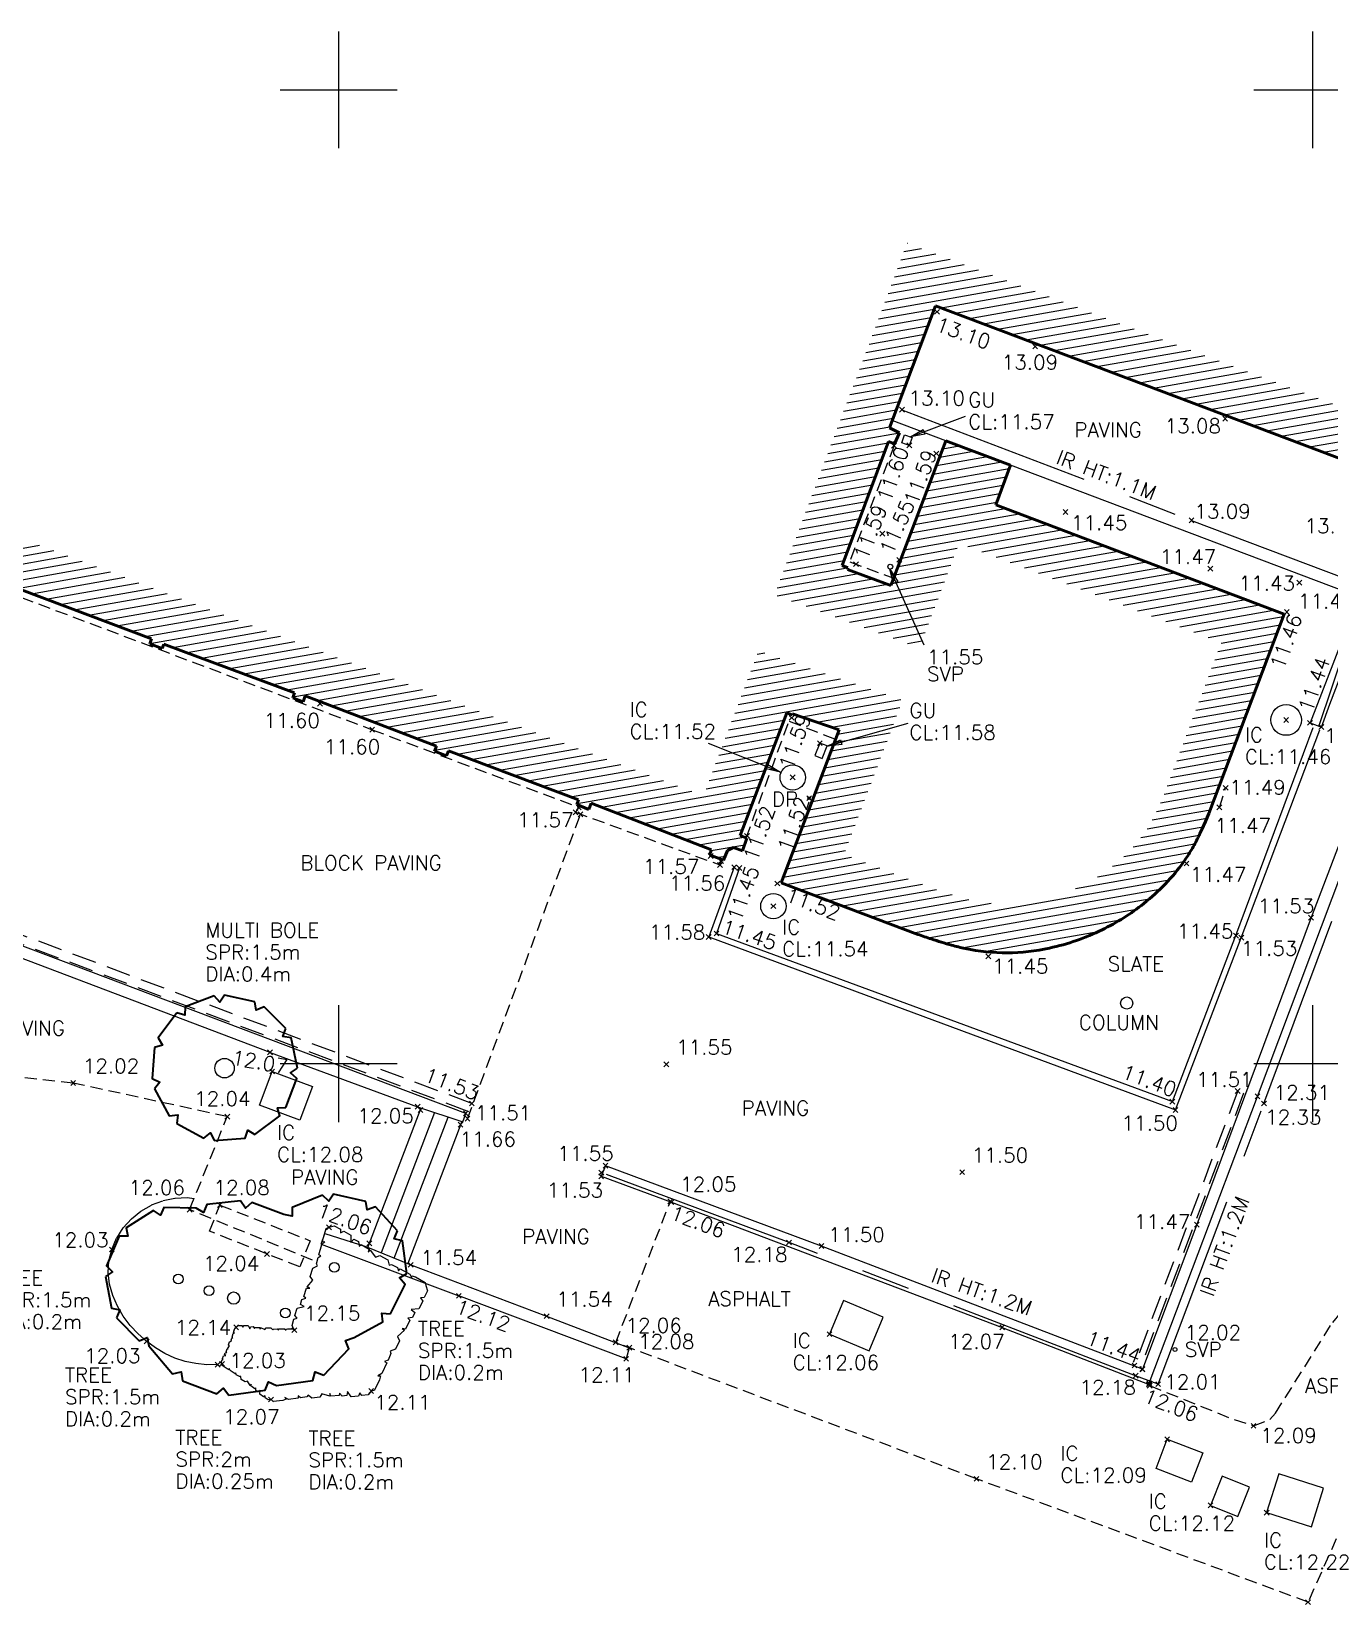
# Model space of a CAD drawing. Extents: x 521064 to 521635, y 174590 to 175241.
# Drawn here: x 521373.69 to 521400.35, y 174768.89 to 174801.2 of the extents above; entities that cross this region are included whole.
import ezdxf

# ---------------------------------------------------------------- set-up
doc = ezdxf.new("R2010")
doc.units = 0
doc.header["$PDMODE"] = 3
doc.header["$PDSIZE"] = 0.05
for name, pattern in [('Centre', [7, 4, -1, 1, -1]), ('DASHED', [0.75, 0.5, -0.25]), ('HIDDEN', [0.375, 0.25, -0.125])]:
    doc.linetypes.add(name, pattern=pattern)
doc.layers.get('0').update_dxf_attribs({"linetype": 'CONTINUOUS', "lineweight": 18})
for name, color, linetype, lineweight in [('I031G_SURVEY-GRID', 7, 'CONTINUOUS', 18), ('I904G_HATCHING', 62, 'CONTINUOUS', 18), ('I910T_TXT-GEN-S', 7, 'CONTINUOUS', 13), ('I917G_BUILDING', 3, 'CONTINUOUS', 50), ('I923G_SURVEY-POINT', 7, 'CONTINUOUS', 18), ('I923T_SURVEY-LEVEL', 7, 'CONTINUOUS', 13), ('I941G_TREE', 72, 'CONTINUOUS', 18), ('I941G_TREE-VEG', 6, 'CONTINUOUS', 35), ('I941T_TREE-TXT', 82, 'CONTINUOUS', 13), ('I952G_KERB', 5, 'CONTINUOUS', 25), ('I960G_COVER', 1, 'CONTINUOUS', 18), ('I960T_COVER-TXT', 1, 'CONTINUOUS', 13), ('I963G_SW', 200, 'DASHED', 18), ('I976G_ST-FURN', 220, 'CONTINUOUS', 18), ('I976T_ST-FURN-TXT', 220, 'CONTINUOUS', 13), ('I995G_VEGETATION', 102, 'CONTINUOUS', 18)]:
    doc.layers.add(name, color=color, linetype=linetype, lineweight=lineweight)
for name, color, linetype in [('I240G_STAIR', 10, 'CONTINUOUS'), ('I280G_BLDG-FRAME', 7, 'HIDDEN'), ('I940G_SURFACE', 200, 'HIDDEN'), ('I971G_FENCE', 5, 'Centre'), ('I972G_WALL', 10, 'CONTINUOUS')]:
    doc.layers.add(name, color=color, linetype=linetype)
doc.styles.add('MONOTXT', font='simplex.shx')
doc.styles.get("Standard").update_dxf_attribs({"font": 'simplex.shx'})
doc.dimstyles.get("Standard").update_dxf_attribs({"dimtxt": 0.18, "dimasz": 0.18, "dimexe": 0.18, "dimexo": 0.0625, "dimgap": 0.09, "dimtad": 0, "dimtih": 1, "dimtoh": 1, "dimdec": 4, "dimzin": 0, "dimdsep": 46, "dimtxsty": 'Standard', "dimcen": 0.09, "dimadec": 0, "dimazin": 0, "dimtfac": 1, "dimtdec": 4, "dimtofl": 0, "dimtmove": 0, "dimatfit": 3, "dimfxl": 1, "dimtolj": 1, "dimtzin": 0, "dimarcsym": 0})

# ---------------------------------------------------------------- blocks, each defined once
blk = doc.blocks.new('HER Vegitation')
at = {"color": 0, "linetype": 'ByBlock'}
blk.add_polyline3d([(0, 0, 0), (0.005, 0.0072, 0), (0.0165, 0.0097, 0), (0.0206, 0.0053, 0), (0.0225, 0.0112, 0), (0.0359, 0.0137, 0), (0.0437, 0.0047, 0), (0.044, 0.0119, 0), (0.0525, 0.014, 0), (0.0581, 0.0087, 0), (0.0587, 0.0131, 0), (0.0737, 0.0159, 0), (0.0762, 0.0112, 0), (0.0759, 0.0159, 0), (0.0906, 0.0128, 0), (0.094, 0.0197, 0), (0.1084, 0.0228, 0), (0.1159, 0.0175, 0), (0.1181, 0.0209, 0), (0.1293, 0.0237, 0), (0.134, 0.0206, 0), (0.1337, 0.0247, 0), (0.1518, 0.0287, 0), (0.1584, 0.0259, 0), (0.1559, 0.029, 0), (0.1618, 0.0315, 0), (0.1797, 0.035, 0), (0.1837, 0.0319, 0)], dxfattribs=at)

msp = doc.modelspace()

# ---------------------------------------------------------------- linework, layer by layer
at = {"layer": 'I031G_SURVEY-GRID'}
for p, q in [((521380, 174801.2), (521380, 174798.8)), ((521400, 174801.2), (521400, 174798.8)), ((521378.8, 174800), (521381.2, 174800)), ((521398.8, 174800), (521401.2, 174800)), ((521380, 174781.2), (521380, 174778.8)), ((521400, 174781.2), (521400, 174778.8)), ((521378.8, 174780), (521381.2, 174780)), ((521398.8, 174780), (521401.2, 174780))]:
    msp.add_line(p, q, dxfattribs=at)
at = {"layer": 'I240G_STAIR'}
for points in [[(521380.598, 174776.225, 12.059), (521381.698, 174779.089, 12.046)], [(521381.968, 174778.997, 11.915), (521380.878, 174776.112, 11.93)], [(521381.144, 174776.005, 11.8), (521382.25, 174778.902, 11.79)], [(521382.529, 174778.808, 11.656), (521381.423, 174775.892, 11.669)]]:
    msp.add_polyline3d(points, dxfattribs=at)
at = {"layer": 'I280G_BLDG-FRAME'}
msp.add_polyline3d([(521398.089, 174785.262, 11.467), (521398.217, 174785.664, 11.487)], dxfattribs=at)
msp.add_polyline3d([(521377.562, 174777.094, 12.079), (521379.415, 174776.362, 12.07), (521379.202, 174775.825, 12.033), (521377.35, 174776.557, 12.042)], close=True, dxfattribs=at)
at = {"layer": 'I904G_HATCHING', "linetype": 'Continuous'}
for p, q in [((521391.676, 174796.851), (521391.685, 174796.853)), ((521391.481, 174796.333), (521392.557, 174796.523)), ((521391.546, 174796.506), (521392.266, 174796.633)), ((521391.611, 174796.679), (521391.975, 174796.743)), ((521391.285, 174795.815), (521393.43, 174796.193)), ((521391.35, 174795.988), (521393.139, 174796.303)), ((521391.415, 174796.161), (521392.848, 174796.413)), ((521391.155, 174795.47), (521394.012, 174795.974)), ((521391.22, 174795.643), (521393.721, 174796.083)), ((521392.373, 174795.524), (521394.303, 174795.864)), ((521391.09, 174795.297), (521392.235, 174795.499)), ((521392.664, 174795.414), (521394.593, 174795.754)), ((521392.955, 174795.304), (521394.884, 174795.644)), ((521393.246, 174795.194), (521395.175, 174795.534)), ((521390.959, 174794.952), (521392.104, 174795.154)), ((521391.024, 174795.124), (521392.169, 174795.326)), ((521393.537, 174795.084), (521395.466, 174795.424)), ((521393.828, 174794.974), (521395.757, 174795.314)), ((521394.119, 174794.864), (521396.048, 174795.204)), ((521390.894, 174794.779), (521392.039, 174794.981)), ((521394.41, 174794.754), (521396.339, 174795.094)), ((521394.701, 174794.644), (521396.63, 174794.984)), ((521394.991, 174794.534), (521396.92, 174794.874)), ((521390.764, 174794.434), (521391.909, 174794.636)), ((521390.829, 174794.606), (521391.974, 174794.808)), ((521395.282, 174794.424), (521397.211, 174794.765)), ((521395.573, 174794.315), (521397.502, 174794.655)), ((521395.864, 174794.205), (521397.793, 174794.545)), ((521390.634, 174794.088), (521391.779, 174794.29)), ((521390.699, 174794.261), (521391.844, 174794.463)), ((521396.155, 174794.095), (521398.084, 174794.435)), ((521396.446, 174793.985), (521398.375, 174794.325)), ((521396.737, 174793.875), (521398.666, 174794.215)), ((521390.503, 174793.743), (521391.648, 174793.945)), ((521390.568, 174793.916), (521391.713, 174794.118)), ((521397.028, 174793.765), (521398.957, 174794.105)), ((521397.319, 174793.655), (521399.248, 174793.995)), ((521397.609, 174793.545), (521399.538, 174793.885)), ((521390.373, 174793.398), (521391.518, 174793.599)), ((521390.438, 174793.57), (521391.583, 174793.772)), ((521397.9, 174793.435), (521399.829, 174793.775)), ((521398.191, 174793.325), (521400.12, 174793.666)), ((521398.482, 174793.215), (521400.411, 174793.556)), ((521398.773, 174793.106), (521401.805, 174793.64)), ((521390.243, 174793.052), (521391.388, 174793.254)), ((521390.308, 174793.225), (521391.453, 174793.427)), ((521399.064, 174792.996), (521401.741, 174793.468)), ((521399.355, 174792.886), (521401.677, 174793.295)), ((521390.112, 174792.707), (521391.518, 174792.955)), ((521390.177, 174792.88), (521391.322, 174793.081)), ((521399.646, 174792.776), (521401.613, 174793.123)), ((521399.937, 174792.666), (521401.549, 174792.95)), ((521389.982, 174792.361), (521391.22, 174792.58)), ((521390.047, 174792.534), (521391.284, 174792.752)), ((521391.332, 174792.761), (521391.439, 174792.78)), ((521392.346, 174792.456), (521393.037, 174792.578)), ((521392.412, 174792.629), (521392.746, 174792.688)), ((521400.227, 174792.556), (521401.484, 174792.778)), ((521389.852, 174792.016), (521391.091, 174792.235)), ((521389.917, 174792.189), (521391.156, 174792.407)), ((521392.213, 174792.11), (521393.619, 174792.358)), ((521392.28, 174792.283), (521393.328, 174792.468)), ((521389.786, 174791.843), (521391.027, 174792.062)), ((521392.084, 174791.765), (521393.709, 174792.051)), ((521392.149, 174791.938), (521393.773, 174792.224)), ((521389.656, 174791.498), (521390.899, 174791.717)), ((521389.721, 174791.671), (521390.963, 174791.89)), ((521391.952, 174791.419), (521393.582, 174791.707)), ((521392.018, 174791.592), (521393.645, 174791.879)), ((521389.526, 174791.153), (521390.77, 174791.372)), ((521389.591, 174791.325), (521390.834, 174791.545)), ((521391.755, 174790.901), (521393.978, 174791.293)), ((521391.821, 174791.074), (521393.688, 174791.403)), ((521391.887, 174791.247), (521393.518, 174791.534)), ((521389.396, 174790.807), (521390.641, 174791.027)), ((521389.461, 174790.98), (521390.706, 174791.199)), ((521391.624, 174790.555), (521394.559, 174791.073)), ((521391.69, 174790.728), (521394.268, 174791.183)), ((521392.923, 174790.623), (521394.849, 174790.963)), ((521371.94, 174790.309), (521373.861, 174790.647)), ((521389.265, 174790.462), (521390.513, 174790.682)), ((521389.33, 174790.635), (521390.577, 174790.854)), ((521393.213, 174790.513), (521395.139, 174790.853)), ((521393.504, 174790.403), (521395.43, 174790.743)), ((521393.794, 174790.293), (521395.72, 174790.633)), ((521372.233, 174790.199), (521374.152, 174790.537)), ((521372.525, 174790.089), (521374.443, 174790.428)), ((521372.817, 174789.98), (521374.734, 174790.318)), ((521389.135, 174790.117), (521390.384, 174790.337)), ((521389.2, 174790.289), (521390.449, 174790.509)), ((521391.493, 174790.21), (521392.639, 174790.412)), ((521391.559, 174790.383), (521392.705, 174790.585)), ((521394.084, 174790.183), (521396.01, 174790.523)), ((521394.375, 174790.073), (521396.3, 174790.413)), ((521394.665, 174789.963), (521396.591, 174790.303)), ((521373.109, 174789.87), (521375.026, 174790.208)), ((521373.213, 174789.727), (521375.317, 174790.098)), ((521373.696, 174789.651), (521375.608, 174789.988)), ((521389.005, 174789.771), (521390.675, 174790.066)), ((521389.07, 174789.944), (521390.445, 174790.186)), ((521391.362, 174789.864), (521392.508, 174790.067)), ((521391.427, 174790.037), (521392.574, 174790.239)), ((521394.955, 174789.853), (521396.881, 174790.193)), ((521395.246, 174789.743), (521397.171, 174790.083)), ((521395.536, 174789.633), (521397.462, 174789.973)), ((521373.988, 174789.541), (521375.899, 174789.878)), ((521374.28, 174789.432), (521376.19, 174789.768)), ((521374.572, 174789.322), (521376.481, 174789.658)), ((521389.005, 174789.61), (521390.973, 174789.957)), ((521389.303, 174789.501), (521391.271, 174789.848)), ((521389.601, 174789.393), (521392.443, 174789.894)), ((521389.899, 174789.284), (521392.377, 174789.721)), ((521395.826, 174789.523), (521397.752, 174789.863)), ((521396.116, 174789.413), (521398.042, 174789.753)), ((521374.864, 174789.212), (521376.772, 174789.549)), ((521375.156, 174789.102), (521377.063, 174789.439)), ((521375.448, 174788.993), (521377.354, 174789.329)), ((521390.197, 174789.175), (521392.311, 174789.548)), ((521390.495, 174789.067), (521392.246, 174789.375)), ((521396.407, 174789.303), (521398.333, 174789.643)), ((521396.697, 174789.193), (521398.623, 174789.533)), ((521396.987, 174789.083), (521398.913, 174789.423)), ((521375.74, 174788.883), (521377.646, 174789.219)), ((521376.031, 174788.773), (521377.937, 174789.109)), ((521390.793, 174788.958), (521392.18, 174789.203)), ((521391.091, 174788.849), (521392.115, 174789.03)), ((521397.278, 174788.973), (521399.203, 174789.313)), ((521397.568, 174788.863), (521399.4, 174789.186)), ((521397.858, 174788.753), (521399.335, 174789.013)), ((521376.122, 174788.628), (521378.228, 174788.999)), ((521376.594, 174788.55), (521378.519, 174788.889)), ((521376.888, 174788.441), (521378.81, 174788.78)), ((521391.389, 174788.741), (521392.049, 174788.857)), ((521391.687, 174788.632), (521391.983, 174788.684)), ((521398.125, 174788.639), (521399.27, 174788.841)), ((521377.182, 174788.331), (521379.101, 174788.67)), ((521377.476, 174788.222), (521379.392, 174788.56)), ((521377.77, 174788.113), (521379.683, 174788.45)), ((521388.599, 174788.41), (521388.752, 174788.437)), ((521397.995, 174788.294), (521399.14, 174788.495)), ((521398.06, 174788.466), (521399.205, 174788.668)), ((521378.064, 174788.003), (521379.974, 174788.34)), ((521378.359, 174787.894), (521380.266, 174788.23)), ((521378.653, 174787.785), (521380.557, 174788.12)), ((521388.401, 174787.892), (521389.685, 174788.118)), ((521388.467, 174788.064), (521389.374, 174788.224)), ((521388.533, 174788.237), (521389.063, 174788.331)), ((521397.865, 174787.948), (521399.009, 174788.15)), ((521397.93, 174788.121), (521399.074, 174788.323)), ((521378.947, 174787.675), (521380.848, 174788.01)), ((521379.065, 174787.535), (521381.139, 174787.901)), ((521379.553, 174787.46), (521381.43, 174787.791)), ((521388.204, 174787.373), (521390.617, 174787.799)), ((521388.27, 174787.546), (521390.306, 174787.905)), ((521388.336, 174787.719), (521389.996, 174788.011)), ((521397.735, 174787.603), (521398.879, 174787.805)), ((521397.8, 174787.776), (521398.944, 174787.977)), ((521379.841, 174787.349), (521381.721, 174787.681)), ((521380.129, 174787.239), (521382.012, 174787.571)), ((521380.417, 174787.128), (521382.303, 174787.461)), ((521388.072, 174787.028), (521391.239, 174787.586)), ((521388.138, 174787.2), (521390.928, 174787.692)), ((521389.512, 174787.12), (521391.55, 174787.48)), ((521397.605, 174787.258), (521398.749, 174787.459)), ((521397.67, 174787.43), (521398.814, 174787.632)), ((521380.705, 174787.018), (521382.594, 174787.351)), ((521380.993, 174786.908), (521382.886, 174787.241)), ((521381.281, 174786.797), (521383.177, 174787.132)), ((521389.822, 174787.014), (521391.527, 174787.314)), ((521390.133, 174786.907), (521391.461, 174787.141)), ((521397.475, 174786.912), (521398.619, 174787.114)), ((521397.54, 174787.085), (521398.684, 174787.287)), ((521381.569, 174786.687), (521383.468, 174787.022)), ((521381.857, 174786.577), (521383.759, 174786.912)), ((521381.976, 174786.436), (521384.05, 174786.802)), ((521387.941, 174786.682), (521389.088, 174786.884)), ((521388.006, 174786.855), (521389.154, 174787.057)), ((521390.183, 174786.594), (521391.33, 174786.796)), ((521390.248, 174786.766), (521391.395, 174786.969)), ((521397.344, 174786.567), (521398.489, 174786.769)), ((521397.409, 174786.74), (521398.554, 174786.941)), ((521382.433, 174786.356), (521384.341, 174786.692)), ((521382.724, 174786.246), (521384.632, 174786.582)), ((521383.016, 174786.136), (521384.923, 174786.472)), ((521387.809, 174786.336), (521388.956, 174786.539)), ((521387.875, 174786.509), (521389.022, 174786.711)), ((521390.051, 174786.248), (521391.198, 174786.45)), ((521390.117, 174786.421), (521391.264, 174786.623)), ((521397.214, 174786.222), (521398.359, 174786.423)), ((521397.279, 174786.394), (521398.424, 174786.596)), ((521383.307, 174786.026), (521385.214, 174786.362)), ((521383.599, 174785.916), (521385.506, 174786.253)), ((521383.891, 174785.807), (521385.797, 174786.143)), ((521387.677, 174785.991), (521388.824, 174786.193)), ((521387.743, 174786.164), (521388.89, 174786.366)), ((521389.92, 174785.903), (521391.067, 174786.105)), ((521389.986, 174786.075), (521391.132, 174786.278)), ((521397.149, 174786.049), (521398.294, 174786.251)), ((521384.182, 174785.697), (521386.088, 174786.033)), ((521384.474, 174785.587), (521386.379, 174785.923)), ((521384.765, 174785.477), (521386.67, 174785.813)), ((521387.546, 174785.645), (521388.693, 174785.847)), ((521387.611, 174785.818), (521388.759, 174786.02)), ((521389.854, 174785.73), (521391.001, 174785.932)), ((521397.019, 174785.704), (521398.164, 174785.905)), ((521397.084, 174785.876), (521398.229, 174786.078)), ((521384.899, 174785.34), (521386.961, 174785.703)), ((521385.397, 174785.266), (521387.252, 174785.593)), ((521385.683, 174785.155), (521388.627, 174785.675)), ((521385.969, 174785.045), (521388.561, 174785.502)), ((521389.723, 174785.384), (521390.869, 174785.586)), ((521389.788, 174785.557), (521390.935, 174785.759)), ((521396.88, 174785.357), (521398.034, 174785.56)), ((521396.954, 174785.531), (521398.099, 174785.733)), ((521386.256, 174784.934), (521388.495, 174785.329)), ((521386.542, 174784.823), (521388.429, 174785.156)), ((521389.591, 174785.039), (521390.738, 174785.241)), ((521389.657, 174785.211), (521390.804, 174785.414)), ((521396.712, 174785.005), (521397.904, 174785.215)), ((521396.801, 174785.181), (521397.969, 174785.387)), ((521386.828, 174784.713), (521388.364, 174784.983)), ((521387.115, 174784.602), (521388.298, 174784.811)), ((521389.46, 174784.693), (521390.607, 174784.895)), ((521389.526, 174784.866), (521390.672, 174785.068)), ((521396.477, 174784.641), (521397.756, 174784.866)), ((521396.604, 174784.824), (521397.833, 174785.041)), ((521387.401, 174784.491), (521388.324, 174784.654)), ((521387.654, 174784.375), (521388.34, 174784.496)), ((521389.328, 174784.347), (521390.475, 174784.55)), ((521389.394, 174784.52), (521390.541, 174784.722)), ((521396.13, 174784.257), (521397.581, 174784.513)), ((521396.322, 174784.452), (521397.675, 174784.691)), ((521387.764, 174784.233), (521387.937, 174784.263)), ((521389.197, 174784.002), (521390.532, 174784.237)), ((521389.263, 174784.175), (521390.409, 174784.377)), ((521395.893, 174784.054), (521397.478, 174784.334)), ((521389.131, 174783.829), (521390.824, 174784.128)), ((521389.184, 174783.677), (521391.115, 174784.018)), ((521389.475, 174783.567), (521391.406, 174783.908)), ((521395.136, 174783.598), (521397.218, 174783.965)), ((521395.584, 174783.838), (521397.36, 174784.152)), ((521389.766, 174783.458), (521391.698, 174783.798)), ((521390.058, 174783.348), (521391.989, 174783.688)), ((521390.349, 174783.238), (521392.283, 174783.579)), ((521391.514, 174782.798), (521397.055, 174783.776)), ((521391.805, 174782.689), (521396.867, 174783.581)), ((521390.64, 174783.128), (521392.6, 174783.473)), ((521390.932, 174783.018), (521392.944, 174783.373)), ((521391.223, 174782.908), (521393.403, 174783.293)), ((521392.111, 174782.581), (521396.646, 174783.381)), ((521392.436, 174782.477), (521396.384, 174783.174)), ((521392.797, 174782.38), (521396.053, 174782.954)), ((521393.266, 174782.301), (521395.602, 174782.713)), ((521394.262, 174782.316), (521394.632, 174782.381))]:
    msp.add_line(p, q, dxfattribs=at)
at = {"layer": 'I917G_BUILDING'}
for p, q in [((521392.26, 174795.566, 13.1), (521391.314, 174793.059, 11.6)), ((521401.257, 174792.167, 13.1), (521392.26, 174795.566, 13.1)), ((521391.314, 174793.059, 11.6), (521391.52, 174792.959, 11.6)), ((521391.52, 174792.959, 11.6), (521391.416, 174792.729, 11.6)), ((521390.344, 174790.228, 11.59), (521391.293, 174792.775, 11.6)), ((521391.416, 174792.729, 11.6), (521391.293, 174792.775, 11.6)), ((521392.473, 174792.791, 11.59), (521391.345, 174789.821, 11.59)), ((521393.797, 174792.291, 11.559), (521392.473, 174792.79, 11.581)), ((521393.798, 174792.292), (521393.496, 174791.476)), ((521393.496, 174791.476), (521399.417, 174789.232, 11.46)), ((521390.461, 174790.18, 11.59), (521390.344, 174790.228, 11.59)), ((521390.461, 174790.18, 11.59), (521390.449, 174790.148, 11.59)), ((521391.345, 174789.821, 11.59), (521390.449, 174790.148, 11.59)), ((521373.487, 174789.73, 11.59), (521376.159, 174788.725, 11.59)), ((521397.873, 174785.135, 11.47), (521399.417, 174789.232, 11.46)), ((521376.121, 174788.624, 11.59), (521376.159, 174788.725, 11.59)), ((521376.121, 174788.624, 11.59), (521376.379, 174788.525, 11.59)), ((521376.379, 174788.525, 11.59), (521376.414, 174788.617, 11.59)), ((521376.414, 174788.617, 11.59), (521379.097, 174787.619, 11.6)), ((521379.058, 174787.514, 11.6), (521379.097, 174787.619, 11.6)), ((521379.058, 174787.514, 11.6), (521379.271, 174787.434, 11.6)), ((521379.271, 174787.434, 11.6), (521379.315, 174787.551, 11.6)), ((521379.315, 174787.551, 11.6), (521382.008, 174786.519, 11.6)), ((521388.249, 174784.682, 11.52), (521389.209, 174787.202, 11.59)), ((521389.209, 174787.202, 11.59), (521389.314, 174787.164, 11.59)), ((521389.314, 174787.164, 11.59), (521389.321, 174787.185, 11.59)), ((521389.321, 174787.185, 11.59), (521390.283, 174786.856, 11.59)), ((521390.283, 174786.856, 11.59), (521389.087, 174783.714, 11.52)), ((521381.968, 174786.415, 11.6), (521382.008, 174786.519, 11.6)), ((521382.218, 174786.321, 11.6), (521382.256, 174786.422, 11.6)), ((521382.256, 174786.422, 11.6), (521384.928, 174785.416, 11.57)), ((521381.968, 174786.415, 11.6), (521382.218, 174786.321, 11.6)), ((521384.892, 174785.32, 11.57), (521384.928, 174785.416, 11.57)), ((521384.892, 174785.32, 11.57), (521385.142, 174785.222, 11.57)), ((521385.142, 174785.222, 11.57), (521385.189, 174785.346, 11.57)), ((521385.189, 174785.346, 11.57), (521387.66, 174784.391, 11.57)), ((521388.387, 174784.63, 11.52), (521388.249, 174784.682, 11.52)), ((521388.296, 174784.37, 11.54), (521388.387, 174784.63, 11.52)), ((521387.62, 174784.287, 11.57), (521387.66, 174784.391, 11.57)), ((521387.62, 174784.287, 11.57), (521387.903, 174784.181, 11.57)), ((521387.903, 174784.181, 11.57), (521387.984, 174784.378, 11.57)), ((521387.984, 174784.378, 11.57), (521388.109, 174784.439, 11.57)), ((521388.109, 174784.439, 11.57), (521388.296, 174784.37, 11.54)), ((521389.087, 174783.714, 11.52), (521391.898, 174782.654, 11.47))]:
    msp.add_line(p, q, dxfattribs=at)
at = {"layer": 'I917G_BUILDING', "elevation": 11.47}
msp.add_lwpolyline([(521391.898, 174782.654, 0.000393), (521392.035, 174782.607, 0.001974), (521392.173, 174782.561, 0.004437), (521392.38, 174782.494, 0.008075), (521392.589, 174782.433, 0.006387), (521392.729, 174782.396, 0.008028), (521392.869, 174782.363, 0.056087), (521393.734, 174782.276, 0.049868), (521394.6, 174782.373, 0.03124), (521395.152, 174782.528, 0.029956), (521395.682, 174782.75, 0.02633), (521396.124, 174782.996, 0.02734), (521396.537, 174783.288, 0.033678), (521396.98, 174783.691, 0.038073), (521397.36, 174784.152, 0.019739), (521397.516, 174784.392, 0.018271), (521397.652, 174784.644, 0.002315), (521397.672, 174784.684, 0.002049), (521397.691, 174784.724), (521397.729, 174784.806), (521397.802, 174784.97), (521397.873, 174785.135)], format="xyb", dxfattribs=at)
at = {"layer": 'I923G_SURVEY-POINT'}
for p in [(521392.29, 174795.441, 13.098), (521394.307, 174794.729, 13.088), (521391.57, 174793.431, 13.098), (521398.208, 174793.246, 13.082), (521391.408, 174792.693, 11.598), (521391.721, 174792.698, 11.567), (521392.275, 174792.531, 11.591), (521394.929, 174791.328, 11.446), (521397.516, 174791.158, 13.086), (521391.169, 174790.885, 11.55), (521390.627, 174790.259, 11.594), (521391.517, 174790.347, 11.576), (521397.902, 174790.168, 11.47), (521399.733, 174789.88, 11.434), (521399.474, 174789.276, 11.455), (521379.617, 174787.393, 11.6), (521389.307, 174787.102, 11.591), (521399.461, 174787.058, 11.459), (521380.69, 174786.859, 11.595), (521399.952, 174787, 11.436), (521400.184, 174786.913, 11.572), (521389.883, 174786.583, 11.58), (521389.327, 174785.878, 11.516), (521389.664, 174785.453, 11.517), (521398.217, 174785.664, 11.487), (521384.865, 174785.163, 11.568), (521384.933, 174785.265, 11.571), (521384.969, 174785.121, 11.555), (521398.089, 174785.262, 11.467), (521388.387, 174784.679, 11.525), (521387.642, 174784.264, 11.572), (521387.855, 174784.159, 11.554), (521397.414, 174784.109, 11.465), (521387.833, 174784.081, 11.559), (521388.124, 174784.035, 11.574), (521388.231, 174784.019, 11.452), (521389.012, 174783.699, 11.517), (521388.929, 174783.234, 11.539), (521399.972, 174782.998, 11.525), (521387.601, 174782.601, 11.576), (521387.762, 174782.673, 11.45), (521398.429, 174782.628, 11.45), (521398.54, 174782.585, 11.528), (521393.345, 174782.204, 11.445), (521378.593, 174780.23, 12.071), (521386.733, 174779.987, 11.55), (521374.548, 174779.601, 12.023), (521378.635, 174779.839, 12.078), (521398.465, 174779.438, 11.509), (521398.872, 174779.327, 12.315), (521381.623, 174779.114, 12.045), (521381.682, 174779.047, 12.046), (521382.614, 174778.978, 11.522), (521382.738, 174779.181, 11.529), (521397.125, 174779.219, 11.398), (521397.187, 174779.048, 11.5), (521399.005, 174779.18, 12.326), (521377.715, 174778.911, 12.043), (521382.505, 174778.745, 11.656), (521382.648, 174778.868, 11.506), (521385.392, 174777.686, 11.534), (521385.398, 174777.762, 11.544), (521385.483, 174777.902, 11.545), (521392.806, 174777.769, 11.496), (521376.94, 174777.002, 12.06), (521377.562, 174777.094, 12.079), (521386.815, 174777.171, 12.054), (521386.835, 174777.155, 12.056), (521397.626, 174776.692, 11.473), (521379.803, 174776.639, 12.064), (521375.342, 174776.183, 12.033), (521378.532, 174776.09, 12.036), (521380.631, 174776.31, 12.059), (521389.252, 174776.326, 12.18), (521389.917, 174776.253, 11.495), (521381.482, 174775.868, 11.539), (521382.47, 174775.229, 12.117), (521384.273, 174774.813, 11.536), (521377.897, 174774.583, 12.141), (521379.091, 174774.524, 12.15), (521390.081, 174774.444, 12.058), (521393.627, 174774.582, 12.071), (521376.059, 174774.293, 12.029), (521385.692, 174774.273, 12.061), (521385.971, 174774.165, 12.083), (521377.516, 174773.818, 12.03), (521377.607, 174773.834, 12.038), (521385.906, 174773.937, 12.105), (521396.345, 174773.799, 11.445), (521396.37, 174773.589, 12.185), (521396.509, 174773.726, 11.448), (521396.51, 174773.722, 11.449), (521380.669, 174773.274, 12.108), (521396.645, 174773.41, 12.055), (521396.649, 174773.435, 12.029), (521396.656, 174773.386, 12.059), (521396.832, 174773.417, 12.005), (521378.614, 174773.102, 12.069), (521398.791, 174772.561, 12.089), (521397.017, 174772.284, 12.09), (521393.101, 174771.471, 12.101), (521397.906, 174770.926, 12.117), (521399.06, 174770.778, 12.224), (521399.911, 174768.939, 12.291)]:
    msp.add_point(p, dxfattribs=at)
at = {"layer": 'I940G_SURFACE'}
for points in [[(521361.702, 174794.035, 11.551), (521361.686, 174793.911, 11.55), (521364.614, 174792.788, 11.558), (521364.653, 174792.866, 11.564), (521372.785, 174789.839, 11.588), (521380.69, 174786.859, 11.595), (521384.933, 174785.265, 11.571), (521384.865, 174785.163, 11.568), (521387.833, 174784.081, 11.559), (521387.855, 174784.159, 11.554)], [(521391.408, 174792.693, 11.598), (521390.497, 174790.307, 11.598)], [(521390.497, 174790.307, 11.594), (521391.402, 174789.97, 11.592)], [(521388.371, 174784.636, 11.524), (521389.251, 174787.034, 11.569), (521390.207, 174786.658, 11.525)], [(521382.648, 174778.868, 11.506), (521384.969, 174785.121, 11.555)], [(521377.715, 174778.911, 12.043), (521374.548, 174779.601, 12.023), (521369.764, 174780.125, 12.015), (521368.612, 174782.183, 12.028), (521365.859, 174783.225, 12.033)], [(521379.461, 174775.963, 12.074), (521376.94, 174777.002, 12.06), (521377.715, 174778.911, 12.043)], [(521396.656, 174773.386, 12.059), (521398.393, 174772.687, 12.066), (521398.791, 174772.561, 12.089), (521399.127, 174772.692, 12.119), (521399.242, 174772.821, 12.133), (521400.416, 174774.685, 12.262), (521403.363, 174778.127, 12.595)], [(521377.516, 174773.818, 12.03), (521377.292, 174773.816, 12.03), (521377.068, 174773.837, 12.03), (521376.849, 174773.883, 12.029), (521376.636, 174773.953, 12.029), (521376.431, 174774.045, 12.029), (521376.238, 174774.159, 12.029), (521376.059, 174774.293, 12.029), (521375.884, 174774.451, 12.029), (521375.723, 174774.624, 12.03), (521375.579, 174774.813, 12.03), (521375.457, 174775.018, 12.031), (521375.362, 174775.238, 12.031), (521375.298, 174775.469, 12.031), (521375.271, 174775.708, 12.032), (521375.285, 174775.948, 12.032), (521375.342, 174776.183, 12.033), (521375.443, 174776.414, 12.035), (521375.578, 174776.625, 12.038), (521375.746, 174776.812, 12.041), (521375.942, 174776.971, 12.043), (521376.16, 174777.096, 12.046), (521376.395, 174777.185, 12.049), (521376.641, 174777.236, 12.051), (521376.892, 174777.247, 12.054), (521377.032, 174777.23, 12.055)], [(521404.154, 174776.739, 12.648), (521401.865, 174773.321, 12.378), (521399.911, 174768.939, 12.291), (521393.101, 174771.471, 12.101), (521385.692, 174774.273, 12.061), (521386.815, 174777.171, 12.054)]]:
    msp.add_polyline3d(points, dxfattribs=at)
at = {"layer": 'I941G_TREE'}
for centre, radius in [((521377.658, 174779.907), 0.2), ((521379.911, 174775.817), 0.1), ((521376.71, 174775.575), 0.1), ((521377.341, 174775.336), 0.1), ((521377.845, 174775.184), 0.125), ((521378.905, 174774.879), 0.1)]:
    msp.add_circle(centre, radius, dxfattribs=at)
at = {"layer": 'I941G_TREE-VEG'}
for points in [[(521377.445, 174781.392), (521376.847, 174781.169), (521376.843, 174780.996), (521376.676, 174781.04)], [(521378.281, 174781.271), (521377.658, 174781.407), (521377.561, 174781.263), (521377.445, 174781.392)], [(521378.92, 174780.718), (521378.469, 174781.169), (521378.31, 174781.1), (521378.281, 174781.271)], [(521376.676, 174781.04), (521376.294, 174780.53), (521376.384, 174780.382), (521376.219, 174780.329)], [(521379.158, 174779.907), (521379.023, 174780.53), (521378.852, 174780.559), (521378.92, 174780.718)], [(521376.219, 174780.329), (521376.173, 174779.693), (521376.329, 174779.618), (521376.219, 174779.484)], [(521378.92, 174779.096), (521379.143, 174779.693), (521379.015, 174779.81), (521379.158, 174779.907)], [(521376.219, 174779.484), (521376.524, 174778.925), (521376.696, 174778.945), (521376.676, 174778.773)], [(521378.281, 174778.542), (521378.792, 174778.925), (521378.747, 174779.092), (521378.92, 174779.096)], [(521376.676, 174778.773), (521377.235, 174778.468), (521377.369, 174778.578), (521377.445, 174778.422)], [(521377.445, 174778.422), (521378.081, 174778.468), (521378.133, 174778.633), (521378.281, 174778.542)], [(521377.989, 174777.179), (521377.295, 174777.107), (521377.229, 174776.94), (521377.074, 174777.03)], [(521378.873, 174776.9), (521378.22, 174777.149), (521378.087, 174777.029), (521377.989, 174777.179)], [(521379.673, 174777.298), (521379.048, 174777.044), (521379.046, 174776.867), (521378.873, 174776.9)], [(521380.558, 174777.171), (521379.899, 174777.317), (521379.797, 174777.173), (521379.673, 174777.298)], [(521381.213, 174776.562), (521380.755, 174777.057), (521380.589, 174776.996), (521380.558, 174777.171)], [(521376.197, 174776.984), (521375.64, 174776.626), (521375.672, 174776.453), (521375.496, 174776.456)], [(521377.074, 174777.03), (521376.412, 174777.045), (521376.341, 174776.884), (521376.197, 174776.984)], [(521375.496, 174776.456), (521375.235, 174775.847), (521375.358, 174775.722), (521375.211, 174775.626)], [(521381.405, 174775.689), (521381.31, 174776.357), (521381.139, 174776.401), (521381.213, 174776.562)], [(521375.211, 174775.626), (521375.335, 174774.975), (521375.507, 174774.94), (521375.439, 174774.778)], [(521381.066, 174774.861), (521381.369, 174775.465), (521381.253, 174775.599), (521381.405, 174775.689)], [(521380.317, 174774.373), (521380.909, 174774.698), (521380.89, 174774.874), (521381.066, 174774.861)], [(521375.439, 174774.778), (521375.906, 174774.308), (521376.068, 174774.376), (521376.102, 174774.203)], [(521376.102, 174774.203), (521376.589, 174773.628), (521376.77, 174773.667), (521376.794, 174773.483)], [(521379.694, 174773.603), (521380.212, 174774.144), (521380.142, 174774.315), (521380.317, 174774.373)], [(521378.727, 174773.389), (521379.469, 174773.489), (521379.521, 174773.666), (521379.694, 174773.603)], [(521376.794, 174773.483), (521377.498, 174773.215), (521377.639, 174773.336), (521377.749, 174773.187)], [(521377.749, 174773.187), (521378.494, 174773.293), (521378.558, 174773.467), (521378.727, 174773.389)]]:
    msp.add_lwpolyline(points, dxfattribs=at)
at = {"layer": 'I952G_KERB'}
for points in [[(521388.124, 174784.035, 11.574), (521387.601, 174782.601, 11.576), (521397.187, 174779.048, 11.5), (521398.54, 174782.585, 11.528), (521400.155, 174786.859, 11.574)], [(521388.231, 174784.019, 11.452), (521387.762, 174782.673, 11.45), (521397.125, 174779.219, 11.398), (521398.429, 174782.628, 11.45), (521400.018, 174786.901, 11.444)]]:
    msp.add_polyline3d(points, dxfattribs=at)
at = {"layer": 'I960G_COVER'}
for points in [[(521391.721, 174792.698, 11.567), (521391.568, 174792.751, 11.576), (521391.625, 174792.914, 11.593), (521391.778, 174792.86, 11.584)], [(521389.883, 174786.583, 11.58), (521389.782, 174786.326, 11.557), (521389.932, 174786.267, 11.555), (521390.034, 174786.524, 11.577)], [(521378.635, 174779.839, 12.078), (521379.462, 174779.527, 12.071), (521379.201, 174778.835, 12.056), (521378.374, 174779.147, 12.063)], [(521390.081, 174774.444, 12.058), (521390.896, 174774.103, 12.065), (521391.186, 174774.795, 12.074), (521390.371, 174775.137, 12.067)], [(521397.017, 174772.284, 12.09), (521397.747, 174772.004, 12.098), (521397.517, 174771.406, 12.098), (521396.788, 174771.686, 12.09)], [(521399.06, 174770.778, 12.224), (521399.98, 174770.488, 12.302), (521400.23, 174771.283, 12.296), (521399.31, 174771.573, 12.217)], [(521397.906, 174770.926, 12.117), (521398.47, 174770.7, 12.192), (521398.71, 174771.3, 12.186), (521398.145, 174771.525, 12.111)]]:
    msp.add_polyline3d(points, close=True, dxfattribs=at)
for centre, radius in [((521399.461, 174787.058, 11.459), 0.315), ((521389.327, 174785.878, 11.516), 0.26), ((521388.929, 174783.234, 11.539), 0.26)]:
    msp.add_circle(centre, radius, dxfattribs=at)
at = {"layer": 'I963G_SW'}
for points in [[(521382.738, 174779.181, 11.529), (521371.642, 174783.336, 11.502), (521362.274, 174786.875, 11.501)], [(521382.675, 174779.012, 11.529), (521371.579, 174783.167, 11.502), (521362.211, 174786.707, 11.501)], [(521398.465, 174779.438, 11.509), (521396.345, 174773.799, 11.445)], [(521398.586, 174779.393, 11.509), (521396.467, 174773.753, 11.445)]]:
    msp.add_polyline3d(points, dxfattribs=at)
at = {"layer": 'I971G_FENCE'}
for points in [[(521391.57, 174793.431, 13.098), (521397.516, 174791.158, 13.086), (521402.706, 174789.195, 13.095)], [(521400.129, 174786.924, 11.569), (521400.966, 174789.406, 11.572)], [(521396.832, 174773.417, 12.005), (521399.005, 174779.18, 12.326), (521401.529, 174785.953, 12.8), (521402.706, 174789.195, 13.095)], [(521396.832, 174773.417, 12.005), (521396.37, 174773.589, 12.185), (521389.252, 174776.326, 12.18), (521385.398, 174777.762, 11.544)]]:
    msp.add_polyline3d(points, dxfattribs=at)
at = {"layer": 'I972G_WALL'}
for p, q in [((521392.473, 174792.79, 11.59), (521391.37, 174793.207, 11.6)), ((521400.956, 174789.59, 11.439), (521393.798, 174792.292))]:
    msp.add_line(p, q, dxfattribs=at)
for points in [[(521400.956, 174789.59, 11.439), (521399.952, 174787, 11.436), (521400.184, 174786.913, 11.572), (521400.36, 174787.384, 11.571), (521400.797, 174788.525, 10.704), (521401.174, 174789.507, 10.691)], [(521402.296, 174789.082, 10.67), (521401.994, 174788.249, 10.683), (521401.475, 174786.932, 11.572), (521399.972, 174782.998, 11.525), (521397.626, 174776.692, 11.473), (521396.51, 174773.722, 11.449)], [(521396.649, 174773.435, 12.029), (521398.872, 174779.327, 12.315), (521401.279, 174785.725, 12.769), (521402.351, 174788.593, 12.906), (521402.479, 174788.955, 13.052)], [(521382.551, 174778.801, 11.51), (521382.614, 174778.978, 11.522), (521371.519, 174783.164, 11.515), (521362.242, 174786.651, 11.467), (521362.195, 174786.486, 11.465)], [(521378.593, 174780.23, 12.071), (521369.855, 174783.542, 12.037)], [(521378.593, 174780.23, 12.071), (521381.623, 174779.114, 12.045), (521382.551, 174778.801, 11.51)], [(521396.509, 174773.726, 11.448), (521389.917, 174776.253, 11.495), (521385.483, 174777.902, 11.545), (521385.392, 174777.686, 11.534), (521386.835, 174777.155, 12.056), (521393.627, 174774.582, 12.071), (521396.645, 174773.41, 12.055)], [(521379.645, 174776.292, 12.05), (521379.72, 174776.513, 12.047), (521380.557, 174776.241, 12.062), (521381.482, 174775.868, 11.539), (521384.273, 174774.813, 11.536), (521385.971, 174774.165, 12.083), (521385.906, 174773.937, 12.105), (521382.47, 174775.229, 12.117)], [(521379.645, 174776.292, 12.05), (521382.47, 174775.229, 12.117)]]:
    msp.add_polyline3d(points, dxfattribs=at)
at = {"layer": 'I976G_ST-FURN'}
for centre, radius in [((521391.33, 174790.207, 11.55), 0.05), ((521389.664, 174785.453, 11.517), 0.025), ((521396.186, 174781.244, 11.506), 0.125), ((521397.178, 174774.128, 12.02), 0.04)]:
    msp.add_circle(centre, radius, dxfattribs=at)

# ---------------------------------------------------------------- block references
at = {"layer": 'I995G_VEGETATION', "linetype": 'Continuous'}
for p, xscale, yscale, zscale, rotation in [((521379.803, 174776.639, 12.064), 12.43581329747025, 12.43581329747025, 12.43581329747025, 319.1533717868872), ((521379.091, 174774.524, 12.15), 11.97260166883571, 11.97260166883571, 11.97260166883571, 61.60967502420679), ((521381.789, 174775.444, 12.114), 13.09596997541433, 13.09596997541433, 13.09596997541433, 232.9037218184758), ((521377.897, 174774.583, 12.141), 6.41600923594983, 6.41600923594983, 6.41600923594983, 347.4160479091724), ((521377.607, 174773.834, 12.038), 4.303823914118216, 4.303823914118216, 4.303823914118216, 59.08536911764294), ((521378.614, 174773.102, 12.069), 6.676938662392646, 6.676938662392646, 6.676938662392646, 134.186669735197), ((521380.669, 174773.274, 12.108), 11.06229131249521, 11.06229131249521, 11.06229131249521, 175.0002795950734)]:
    msp.add_blockref('HER Vegitation', p, dxfattribs=dict(at, xscale=xscale, yscale=yscale, zscale=zscale, rotation=rotation))

# ---------------------------------------------------------------- texts
at = {"layer": 'I910T_TXT-GEN-S', "style": 'MONOTXT'}
for s, p in [('PAVING', (521395.109, 174792.868)), ('SVP', (521392.085, 174787.852)), ('BLOCK PAVING', (521379.212, 174783.973)), ('SLATE', (521395.795, 174781.898)), ('PAVING', (521372.992, 174780.58)), ('PAVING', (521388.278, 174778.936)), ('PAVING', (521379.021, 174777.518)), ('PAVING', (521383.77, 174776.297)), ('ASPHALT', (521387.588, 174775.021)), ('SVP', (521397.378, 174773.978)), ('ASPHALT', (521399.848, 174773.233))]:
    msp.add_text(s, height=0.3, dxfattribs=at).set_placement(p)
for s, rotation, p in [('IR HT:1.1M', 339.0765, (521394.711, 174792.331)), ('IR HT:1.2M', 69.3434, (521397.955, 174775.195)), ('IR HT:1.2M', 340.8381, (521392.145, 174775.522))]:
    msp.add_text(s, height=0.3, rotation=rotation, dxfattribs=at).set_placement(p)
at = {"layer": 'I923T_SURVEY-LEVEL', "style": 'MONOTXT'}
for s, rotation, p in [('13.10', 339.8637, (521392.234, 174795.062, 13.098)), ('11.60', 70.0169, (521391.329, 174791.514, 11.598)), ('11.59', 69.1455, (521391.881, 174791.452, 11.591)), ('11.59', 68.7026, (521390.853, 174790.323, 11.594)), ('11.55', 66.1613, (521391.376, 174790.434, 11.55)), ('11.46', 70.062, (521399.404, 174788.077, 11.455)), ('11.44', 70.8664, (521399.988, 174787.196, 11.436)), ('11.59', 70.2405, (521389.32, 174786.017, 11.591)), ('11.52', 70.1448, (521389.288, 174784.327, 11.517)), ('11.52', 70.2405, (521388.588, 174784.137, 11.525)), ('11.45', 70.2328, (521388.256, 174782.904, 11.452)), ('11.52', 338.8753, (521389.147, 174783.349, 11.517)), ('11.45', 341.5651, (521387.837, 174782.688, 11.45)), ('12.07', 349.9025, (521377.785, 174779.987, 12.071)), ('11.53', 339.3045, (521381.728, 174779.647, 11.529)), ('11.40', 339.531, (521396.053, 174779.71, 11.398)), ('12.06', 339.8424, (521379.53, 174776.868, 12.064)), ('12.06', 339.5901, (521386.784, 174776.813, 12.056)), ('12.12', 339.5901, (521382.371, 174774.887, 12.117)), ('11.44', 339.1022, (521395.322, 174774.244, 11.445)), ('12.06', 338.587, (521396.504, 174773.054, 12.059))]:
    msp.add_text(s, height=0.3, rotation=rotation, dxfattribs=at).set_placement(p)
for s, p in [('13.09', (521393.62, 174794.255, 13.088)), ('13.10', (521391.706, 174793.52, 13.098)), ('CL:11.57', (521392.933, 174793.034, 11.567)), ('13.08', (521396.965, 174792.947, 13.082)), ('13.09', (521397.577, 174791.193, 13.086)), ('11.45', (521395.043, 174790.96, 11.446)), ('13.11', (521399.837, 174790.895, 13.108)), ('11.47', (521396.867, 174790.263, 11.47)), ('11.43', (521398.485, 174789.717, 11.434)), ('11.44', (521399.706, 174789.348, 11.439)), ('11.55', (521392.085, 174788.202, 11.55)), ('11.60', (521378.46, 174786.899, 11.6)), ('CL:11.52', (521385.978, 174786.673, 11.516)), ('CL:11.58', (521391.724, 174786.653, 11.58)), ('11.57', (521400.242, 174786.586, 11.574)), ('11.60', (521379.698, 174786.358, 11.595)), ('CL:11.46', (521398.615, 174786.155, 11.459)), ('11.49', (521398.294, 174785.525, 11.487)), ('11.57', (521383.669, 174784.857, 11.568)), ('11.47', (521397.991, 174784.738, 11.467)), ('11.57', (521386.254, 174783.899, 11.572)), ('11.56', (521386.785, 174783.556, 11.559)), ('11.47', (521397.487, 174783.736, 11.465)), ('11.53', (521398.88, 174783.087, 11.525)), ('11.45', (521397.22, 174782.572, 11.45)), ('11.58', (521386.375, 174782.55, 11.576)), ('CL:11.54', (521389.11, 174782.205, 11.539)), ('11.53', (521398.534, 174782.217, 11.528)), ('11.45', (521393.422, 174781.852, 11.445)), ('11.55', (521386.933, 174780.187, 11.55)), ('12.02', (521374.748, 174779.801, 12.023)), ('11.51', (521397.614, 174779.523, 11.509)), ('12.04', (521377.034, 174779.13, 12.043)), ('12.31', (521399.204, 174779.256, 12.315)), ('12.05', (521380.387, 174778.777, 12.045)), ('11.51', (521382.8, 174778.837, 11.506)), ('12.33', (521399.029, 174778.75, 12.326)), ('11.50', (521396.08, 174778.627, 11.5)), ('11.66', (521382.486, 174778.3, 11.656)), ('CL:12.08', (521378.736, 174777.985, 12.078)), ('11.55', (521384.494, 174778.006, 11.545)), ('11.50', (521393.006, 174777.969, 11.496)), ('12.06', (521375.689, 174777.303, 12.06)), ('12.08', (521377.431, 174777.304, 12.079)), ('11.53', (521384.276, 174777.251, 11.534)), ('12.05', (521387.015, 174777.371, 12.054)), ('11.47', (521396.336, 174776.604, 11.473)), ('12.03', (521374.12, 174776.228, 12.033)), ('11.50', (521390.06, 174776.337, 11.495)), ('11.54', (521381.687, 174775.866, 11.539)), ('12.18', (521388.063, 174775.93, 12.18)), ('12.04', (521377.214, 174775.747, 12.036)), ('11.54', (521384.473, 174775.013, 11.536)), ('12.15', (521379.291, 174774.724, 12.15)), ('12.14', (521376.638, 174774.431, 12.141)), ('12.06', (521385.892, 174774.473, 12.061)), ('12.02', (521397.378, 174774.328, 12.02)), ('12.03', (521374.775, 174773.85, 12.029)), ('12.08', (521386.152, 174774.141, 12.083)), ('12.07', (521392.522, 174774.142, 12.071)), ('12.03', (521377.76, 174773.75, 12.03)), ('CL:12.06', (521389.327, 174773.71, 12.058)), ('12.11', (521384.928, 174773.459, 12.105)), ('12.18', (521395.218, 174773.201, 12.185)), ('12.01', (521396.958, 174773.314, 12.005)), ('12.11', (521380.734, 174772.893, 12.108)), ('12.07', (521377.631, 174772.597, 12.069)), ('12.09', (521398.932, 174772.212, 12.089)), ('12.10', (521393.301, 174771.671, 12.101)), ('CL:12.09', (521394.825, 174771.395, 12.09)), ('CL:12.12', (521396.638, 174770.41, 12.117)), ('CL:12.22', (521399.006, 174769.613, 12.224))]:
    msp.add_text(s, height=0.3, dxfattribs=at).set_placement(p)
at = {"layer": 'I941T_TREE-TXT', "style": 'MONOTXT'}
for s, p in [('MULTI BOLE', (521377.263, 174782.591)), ('SPR:1.5m', (521377.263, 174782.141)), ('DIA:0.4m', (521377.263, 174781.691)), ('TREE', (521372.967, 174775.449)), ('SPR:1.5m', (521372.967, 174774.999)), ('DIA:0.2m', (521372.967, 174774.549)), ('TREE', (521381.628, 174774.408)), ('SPR:1.5m', (521381.628, 174773.958)), ('TREE', (521374.381, 174773.454)), ('DIA:0.2m', (521381.628, 174773.508)), ('SPR:1.5m', (521374.381, 174773.004)), ('DIA:0.2m', (521374.381, 174772.554)), ('TREE', (521376.648, 174772.173)), ('TREE', (521379.38, 174772.158)), ('SPR:2m', (521376.648, 174771.723)), ('SPR:1.5m', (521379.38, 174771.708)), ('DIA:0.25m', (521376.648, 174771.273)), ('DIA:0.2m', (521379.38, 174771.258))]:
    msp.add_text(s, height=0.3, dxfattribs=at).set_placement(p)
at = {"layer": 'I960T_COVER-TXT', "style": 'MONOTXT'}
for s, p in [('GU', (521392.933, 174793.484)), ('IC', (521385.978, 174787.123)), ('GU', (521391.724, 174787.103)), ('IC', (521398.615, 174786.605)), ('IC', (521389.11, 174782.655)), ('IC', (521378.736, 174778.435)), ('IC', (521389.327, 174774.16)), ('IC', (521394.825, 174771.845)), ('IC', (521396.638, 174770.86)), ('IC', (521399.006, 174770.063))]:
    msp.add_text(s, height=0.3, dxfattribs=at).set_placement(p)
at = {"layer": 'I976T_ST-FURN-TXT', "style": 'MONOTXT'}
for s, p in [('DP', (521388.898, 174785.282)), ('COLUMN', (521395.202, 174780.695))]:
    msp.add_text(s, height=0.3, dxfattribs=at).set_placement(p)

# ---------------------------------------------------------------- leaders
at = {"layer": 'I910T_TXT-GEN-S'}
for points in [[(521391.743, 174792.871), (521392.873, 174793.296)], [(521391.321, 174790.158), (521392.018, 174788.604)], [(521390.034, 174786.521), (521391.697, 174786.993)], [(521389.077, 174785.989), (521387.594, 174786.577)]]:
    msp.add_leader(points, dimstyle='Standard', override={"dimscale": 0.1, "dimtxt": 3, "dimasz": 3, "dimexe": 2.5, "dimexo": 2.5, "dimtad": 1, "dimtih": 0, "dimtoh": 0, "dimdec": 3, "dimcen": -3, "dimdle": 1.25, "dimaunit": 1, "dimadec": 3, "dimtdec": 3, "dimldrblk": 'ClosedBlank'}, dxfattribs=at)

doc.saveas('drawing.dxf')
